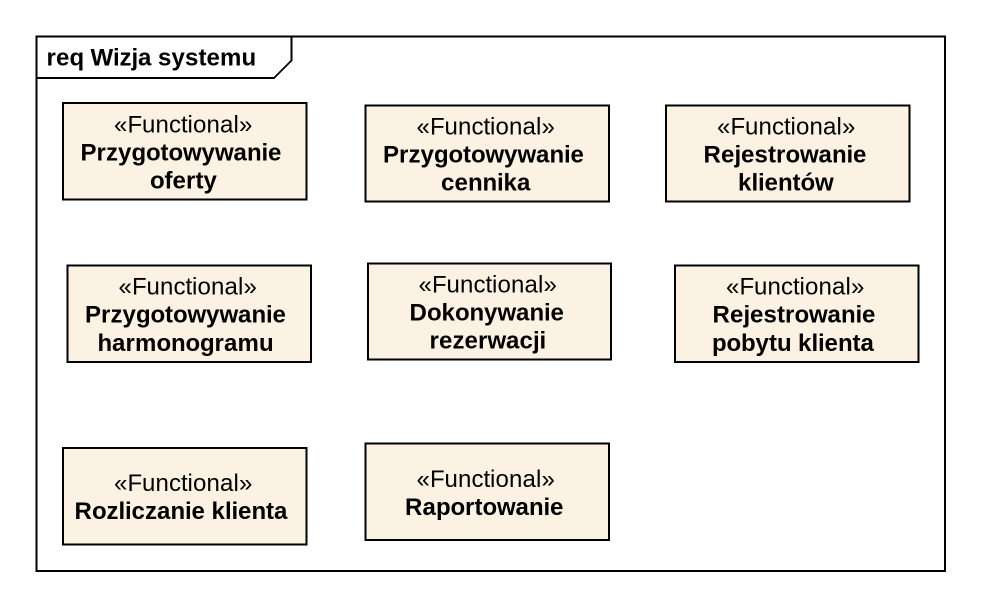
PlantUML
@startuml
mainframe req Wizja systemu
hide circle
hide empty members
class "Przygotowywanie oferty" as Przygotowywanie_oferty <<Functional>>
class "Przygotowywanie cennika" as Przygotowywanie_cennika <<Functional>>
class "Rejestrowanie klientów" as Rejestrowanie_klientów <<Functional>>
class "Przygotowywanie harmonogramu" as Przygotowywanie_harmonogramu <<Functional>>
class "Dokonywanie rezerwacji" as Dokonywanie_rezerwacji <<Functional>>
class "Rejestrowanie pobytu klienta" as Rejestrowanie_pobytu_klienta <<Functional>>
class "Rozliczanie klienta" as Rozliczanie_klienta <<Functional>>
class Raportowanie <<Functional>>
@enduml
